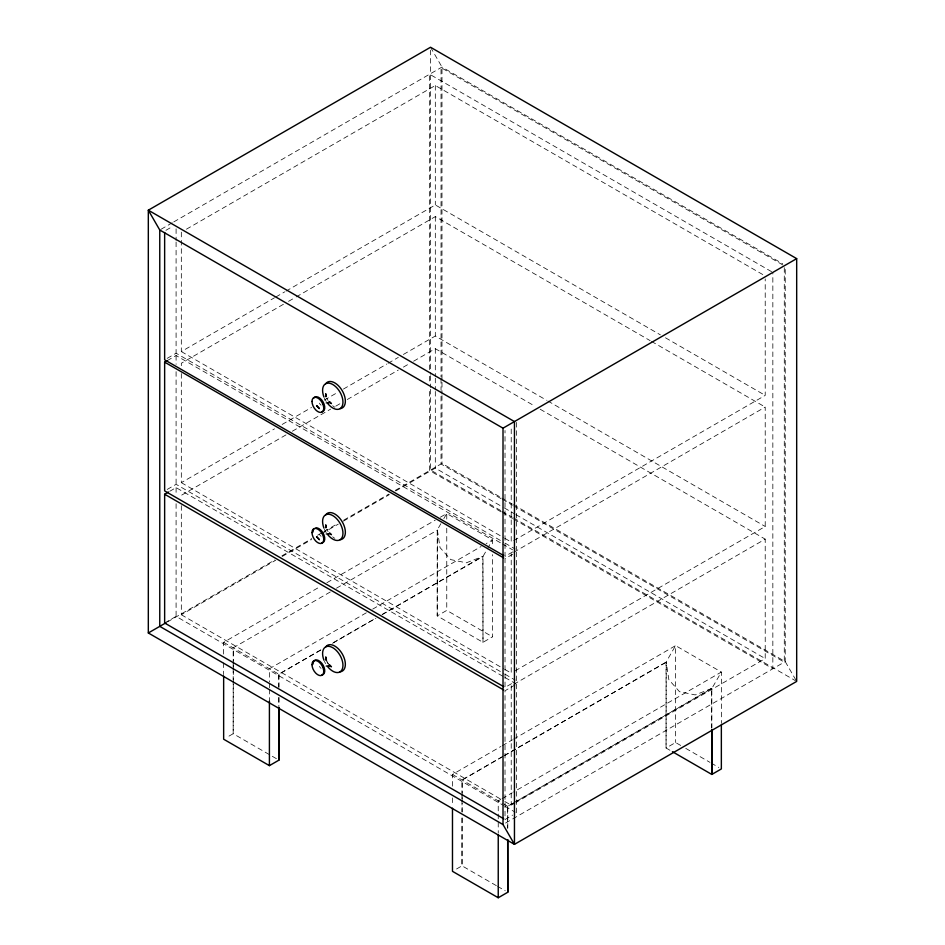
<?xml version="1.0" encoding="UTF-8"?>
<svg xmlns="http://www.w3.org/2000/svg" width="945" height="945" viewBox="0 0 945 945"><rect width="100%" height="100%" fill="white"/><g stroke="black" fill="none" stroke-linecap="round" stroke-linejoin="round"><path stroke-width="0.71" stroke-dasharray="4.72 3.54" d="M233.285 684.274L233.179 733.71L226.032 737.832M233.285 682.822L233.309 671.198M233.309 669.733L233.32 665.374M233.32 663.922L233.356 647.927M336.479 588.192L437.393 530.133L437.216 615.904L482.989 642.328L492.522 636.824L492.522 554.62M462.105 817.85L462.01 865.821L454.864 869.955M462.117 812.027L462.14 803.309M462.14 801.856L462.152 797.497M462.152 796.044L462.188 780.05L503 756.484M504.264 755.752L666.225 662.244L666.06 748.015L671.139 750.956M440.89 523.672L437.216 530.027L437.216 615.904L446.761 610.399L492.522 636.824M443.819 518.592L446.761 513.513L492.522 539.938L492.522 545.808M437.393 530.133L440.027 547.592L450.67 559.594L466.369 562.807L482.812 556.345L482.989 642.328L482.989 556.451L486.651 550.096M487.384 548.832L492.522 539.938L486.143 543.611M680.672 745.451L675.592 742.51L666.06 748.015L666.06 662.138L675.592 645.624L721.354 672.049L721.354 723.433M711.821 727.863L711.821 688.562L721.354 672.049L513.548 792.028M161.04 229.281L172.486 222.666M173.762 221.921L441.988 67.071L782.684 263.761M165.918 230.32L172.273 226.646M186.425 229.198L435.314 85.511L763.938 275.231M167.182 358.356L176.089 353.217L503.72 542.371M181.322 232.151L181.322 351.564L274.499 297.769M275.775 297.037L284.705 291.875M285.981 291.143L435.314 204.923L660.366 334.849M167.182 360.683L176.089 355.544L501.169 543.221M283.429 304.29L181.322 363.246L181.322 367.664M288.532 301.349L294.923 297.663M296.198 296.919L435.314 216.606L650.136 340.625M167.182 489.451L176.089 484.312L503.72 673.466M181.322 373.558L181.322 482.659L274.499 428.865M282.153 424.447L311.507 407.496M324.277 400.125L338.31 392.021M343.413 389.068L386.812 364.026M388.088 363.282L398.306 357.387M403.409 354.446L435.314 336.018L546.564 400.243M169.722 491.294L176.089 487.62L503.72 676.774M285.981 434.901L181.322 495.322L181.322 498.275M292.359 431.215L330.656 409.114M335.758 406.161L340.861 403.208M347.252 399.534L398.306 370.05M403.409 367.109L408.512 364.156M413.615 361.214L435.314 348.681L535.047 406.267M164.643 623.003L176.089 616.388L503.72 805.553M167.395 621.952L274.747 559.972M281.953 555.814L311.779 538.591M317.591 535.236L322.682 532.307M323.958 531.562L337.956 523.483M343.708 520.163L388.867 494.093M395.223 490.42L441.988 463.416L500.685 497.306M181.322 505.646L181.322 614.746L275.775 560.208M282.153 556.522L311.507 539.583M321.725 533.689L338.31 524.109M343.413 521.156L389.364 494.625M395.754 490.939L435.314 468.106L503.083 507.229M223.646 654.07L223.646 642.328L320.544 586.384M326.911 582.699L435.279 520.14M440.382 517.198L446.761 513.513L446.761 520.849M330.277 591.972L233.179 647.833L233.179 660.933M366.306 612.809L269.408 668.753L269.408 681.959M372.684 609.123L481.052 546.564M320.851 649.853L278.775 674.151L278.799 687.263M333.609 642.494L375.697 618.195M382.063 614.51L482.812 556.345M223.646 642.328L278.94 674.257L321.028 649.959M332.51 643.332L375.862 618.302M382.241 614.616L482.989 556.451M513.773 540.552L765.214 395.388L765.214 278.917M512.651 551.939L505.02 556.333L505.02 430.495M513.773 552.234L765.214 407.071L765.214 526.483L513.773 671.647M512.651 554.254L505.02 558.66L505.02 687.428L512.651 683.034M513.773 684.322L765.214 539.146L765.214 658.57L516.324 802.258M515.19 684.877L505.02 690.748L505.02 819.516L512.651 815.11M452.478 786.181L452.478 774.439L500.921 746.467M502.197 745.735L512.403 739.841M513.678 739.108L675.592 645.624L675.592 742.51M502.823 756.39L462.01 779.944L462.01 793.044M504.098 755.646L666.06 662.138M500.791 799.387L498.239 800.864L498.239 812.605M502.067 798.655L512.273 792.772M512.71 803.321L507.607 806.274L507.654 828.127M513.986 802.588L711.644 688.468L711.727 727.815M507.784 828.198L507.784 806.368L515.427 801.951M516.702 801.218L711.821 688.562M504.831 801.514L511.221 805.211L515.049 803.002M505.551 823.06L785.236 661.595L785.236 268.191M711.644 688.468L695.201 694.918L679.502 691.705L668.859 679.715L666.225 662.244M771.569 271.664L429.597 74.218L429.597 370.381M665.481 337.802L765.214 395.388M651.412 341.369L765.214 407.071M547.84 400.987L765.214 526.483M540.162 409.22L765.214 539.146M501.96 498.039L512.166 503.933M513.442 504.677L785.236 661.595L796.682 681.404M501.004 498.594L441.031 463.971L441.031 391.773M502.279 499.326L512.497 505.221M513.773 505.965L784.279 662.138L784.279 265.793L441.031 67.615L441.031 377.043M504.358 507.961L514.588 513.867M515.875 514.612L765.214 658.57M500.708 510.536L430.542 470.019L430.542 389.009M501.984 511.269L512.19 517.163M513.466 517.895L795.406 680.672M501.051 511.836L429.597 470.575L429.597 388.064M502.327 512.568L512.533 518.462M513.808 519.195L772.845 668.753L772.845 272.396M181.322 351.564L503.555 537.599M504.831 538.343L511.221 542.028L511.221 427.034M504.996 543.103L515.19 548.998M502.445 543.966L512.639 549.848M685.763 748.381L709.919 762.332M711.183 763.064L718.814 767.47M181.322 482.659L503.555 668.694M504.831 669.438L511.221 673.124L511.221 553.711M504.996 674.198L515.19 680.093M504.996 677.518L515.19 683.4M181.322 614.746L503.555 800.781M452.478 774.439L503.012 803.616M504.205 804.301L507.784 806.368M504.996 806.286L515.19 812.168M276.401 758.658L233.179 733.71L233.179 681.31M496.338 885.642L462.01 865.821L462.01 817.791M497.613 886.375L505.232 890.781M430.542 47.25L441.988 67.071L441.988 380.906M327.194 661.854L328.588 664.264M278.822 697.469L278.834 706.21M516.466 422.427L516.466 549.73M516.466 552.057L516.466 680.825M516.466 684.145L516.466 812.913M511.221 685.786L511.221 805.211M498.239 814.07L498.239 833.159M462.01 794.497L462.01 798.868M462.01 800.32L462.01 811.968M452.478 797.923L452.478 805.27M446.761 528.196L446.761 610.399M441.988 382.382L441.988 394.171M441.988 395.636L441.988 463.416M441.031 378.508L441.031 390.297M435.314 85.511L435.314 204.923M435.314 216.606L435.314 336.018M435.314 348.681L435.314 376.701M435.314 378.165L435.314 389.966M435.314 391.443L435.314 468.106M430.542 50.191L430.542 374.279M430.542 375.744L430.542 387.533M429.597 376.275L429.597 382.17M278.94 674.257L278.94 687.358M278.94 697.54L278.94 706.281M269.408 683.424L269.408 687.83M269.408 689.295L269.408 701.048M233.179 662.386L233.179 666.757M233.179 668.209L233.179 679.857M223.646 662.882L223.646 674.624M176.089 228.832L176.089 240.538M176.089 242.003L176.089 353.217M176.089 355.544L176.089 364.321M176.089 371.633L176.089 484.312M176.089 487.62L176.089 494.944M176.089 503.72L176.089 616.388M328.08 663.673A14.896 8.599 60 0 1 326.757 661.382M325.576 663.591A14.388 8.304 60 0 1 324.43 661.335M321.099 668.351A2.658 1.536 60 0 1 319.469 666.319M321.099 405.169A2.658 1.536 60 0 1 319.469 403.149M321.099 536.264A2.658 1.536 60 0 1 319.469 534.244M334.837 538.319A14.896 8.599 60 0 1 332.652 536.807M328.08 531.598A14.896 8.599 60 0 1 326.757 529.294M326.249 532.602A14.388 8.304 60 0 1 324.43 529.247M334.837 407.224A14.896 8.599 60 0 1 332.652 405.712M328.08 400.503A14.896 8.599 60 0 1 326.757 398.199M326.249 401.507A14.388 8.304 60 0 1 324.43 398.152"/><path stroke-width="1.42" d="M326.285 395.258L325.871 396.758L325.73 393.722L326.238 396.215M326.285 526.353L325.871 527.853L325.73 524.818L326.238 527.31M326.285 658.441L325.871 659.941L325.73 656.893L326.497 660.638M503.744 686.696L164.643 490.916L164.643 362.148L167.182 360.683M503.744 818.783L164.643 623.003L164.643 494.223L168.458 492.026M148.318 632.973L148.318 210.192L430.542 47.25L796.682 258.635L796.682 681.404L514.458 844.357L148.318 632.973L166.131 622.684M503.012 428.179L503.012 824.536L514.458 844.357L514.458 421.576L148.318 210.192L159.764 230.013L503.012 428.179L796.682 258.635M223.646 676.088L223.646 739.214L269.408 765.639L278.94 760.134L278.94 707.734M452.478 808.199L452.478 871.325L498.239 897.75L507.784 892.245L507.784 839.845M326.261 402.924L330.396 402.381M326.261 534.019L330.396 533.476M326.261 666.095L330.396 665.552L328.884 665.15L331.447 666.804L329.545 665.115M503.744 555.601L164.643 359.821L164.643 232.517M164.643 362.148L503.744 557.928M672.415 751.688L711.821 774.439L721.354 768.935L721.354 724.898M164.643 494.223L503.744 690.004M503.012 824.536L159.764 626.358L159.764 230.013M328.884 401.979L331.447 403.621L329.545 401.932M329.746 533.618L331.447 534.716L329.545 533.027M711.727 730.721L711.821 774.439L711.821 729.316M507.678 839.786L507.784 892.245M278.834 707.675L278.94 760.134M498.239 834.624L498.239 897.75M269.408 701.048L269.408 765.639M325.718 646.9A14.896 8.599 60 0 1 342.279 653.952A14.896 8.599 60 0 1 340.094 671.812M323.958 660.224A14.388 8.304 60 0 1 331.01 646.841A14.388 8.304 60 0 1 342.799 667.264A14.388 8.304 60 0 1 327.691 666.674M313.055 664.063A8.269 4.772 60 0 1 321.82 663.284A8.269 4.772 60 0 1 321.82 674.978M325.718 514.824A14.896 8.599 60 0 1 342.279 521.864A14.896 8.599 60 0 1 340.094 539.737M323.958 528.137A14.388 8.304 60 0 1 331.01 514.753A14.388 8.304 60 0 1 342.799 535.177A14.388 8.304 60 0 1 327.691 534.587M313.055 531.988A8.269 4.772 60 0 1 313.834 529.058M315.973 527.818A8.269 4.772 60 0 1 323.97 534.905A8.269 4.772 60 0 1 321.82 542.903M322.717 666.036A2.658 1.536 60 0 1 322.977 667.264M325.718 383.717A14.896 8.599 60 0 1 342.279 390.769A14.896 8.599 60 0 1 340.094 408.642M323.958 397.042A14.388 8.304 60 0 1 331.01 383.658A14.388 8.304 60 0 1 342.799 404.082A14.388 8.304 60 0 1 327.691 403.491M313.834 397.963A8.269 4.772 60 0 1 323.036 401.873A8.269 4.772 60 0 1 321.82 411.807M322.032 532.756A2.658 1.536 60 0 1 322.717 533.949M322.717 402.853A2.658 1.536 60 0 1 322.977 404.082M319.327 408.512L316.599 405.606L319.327 408.512M319.327 539.607L316.599 536.701L319.327 539.607M312.004 664.642A8.304 4.796 60 0 0 320.816 675.604A8.304 4.796 60 0 0 320.816 663.862A8.304 4.796 60 0 0 312.004 664.642M312.004 532.567A8.304 4.796 60 0 0 320.816 543.517A8.304 4.796 60 0 0 320.816 531.775A8.304 4.796 60 0 0 312.004 532.567M312.004 401.471A8.304 4.796 60 0 0 320.816 412.422A8.304 4.796 60 0 0 320.816 400.68A8.304 4.796 60 0 0 312.004 401.471"/></g></svg>
